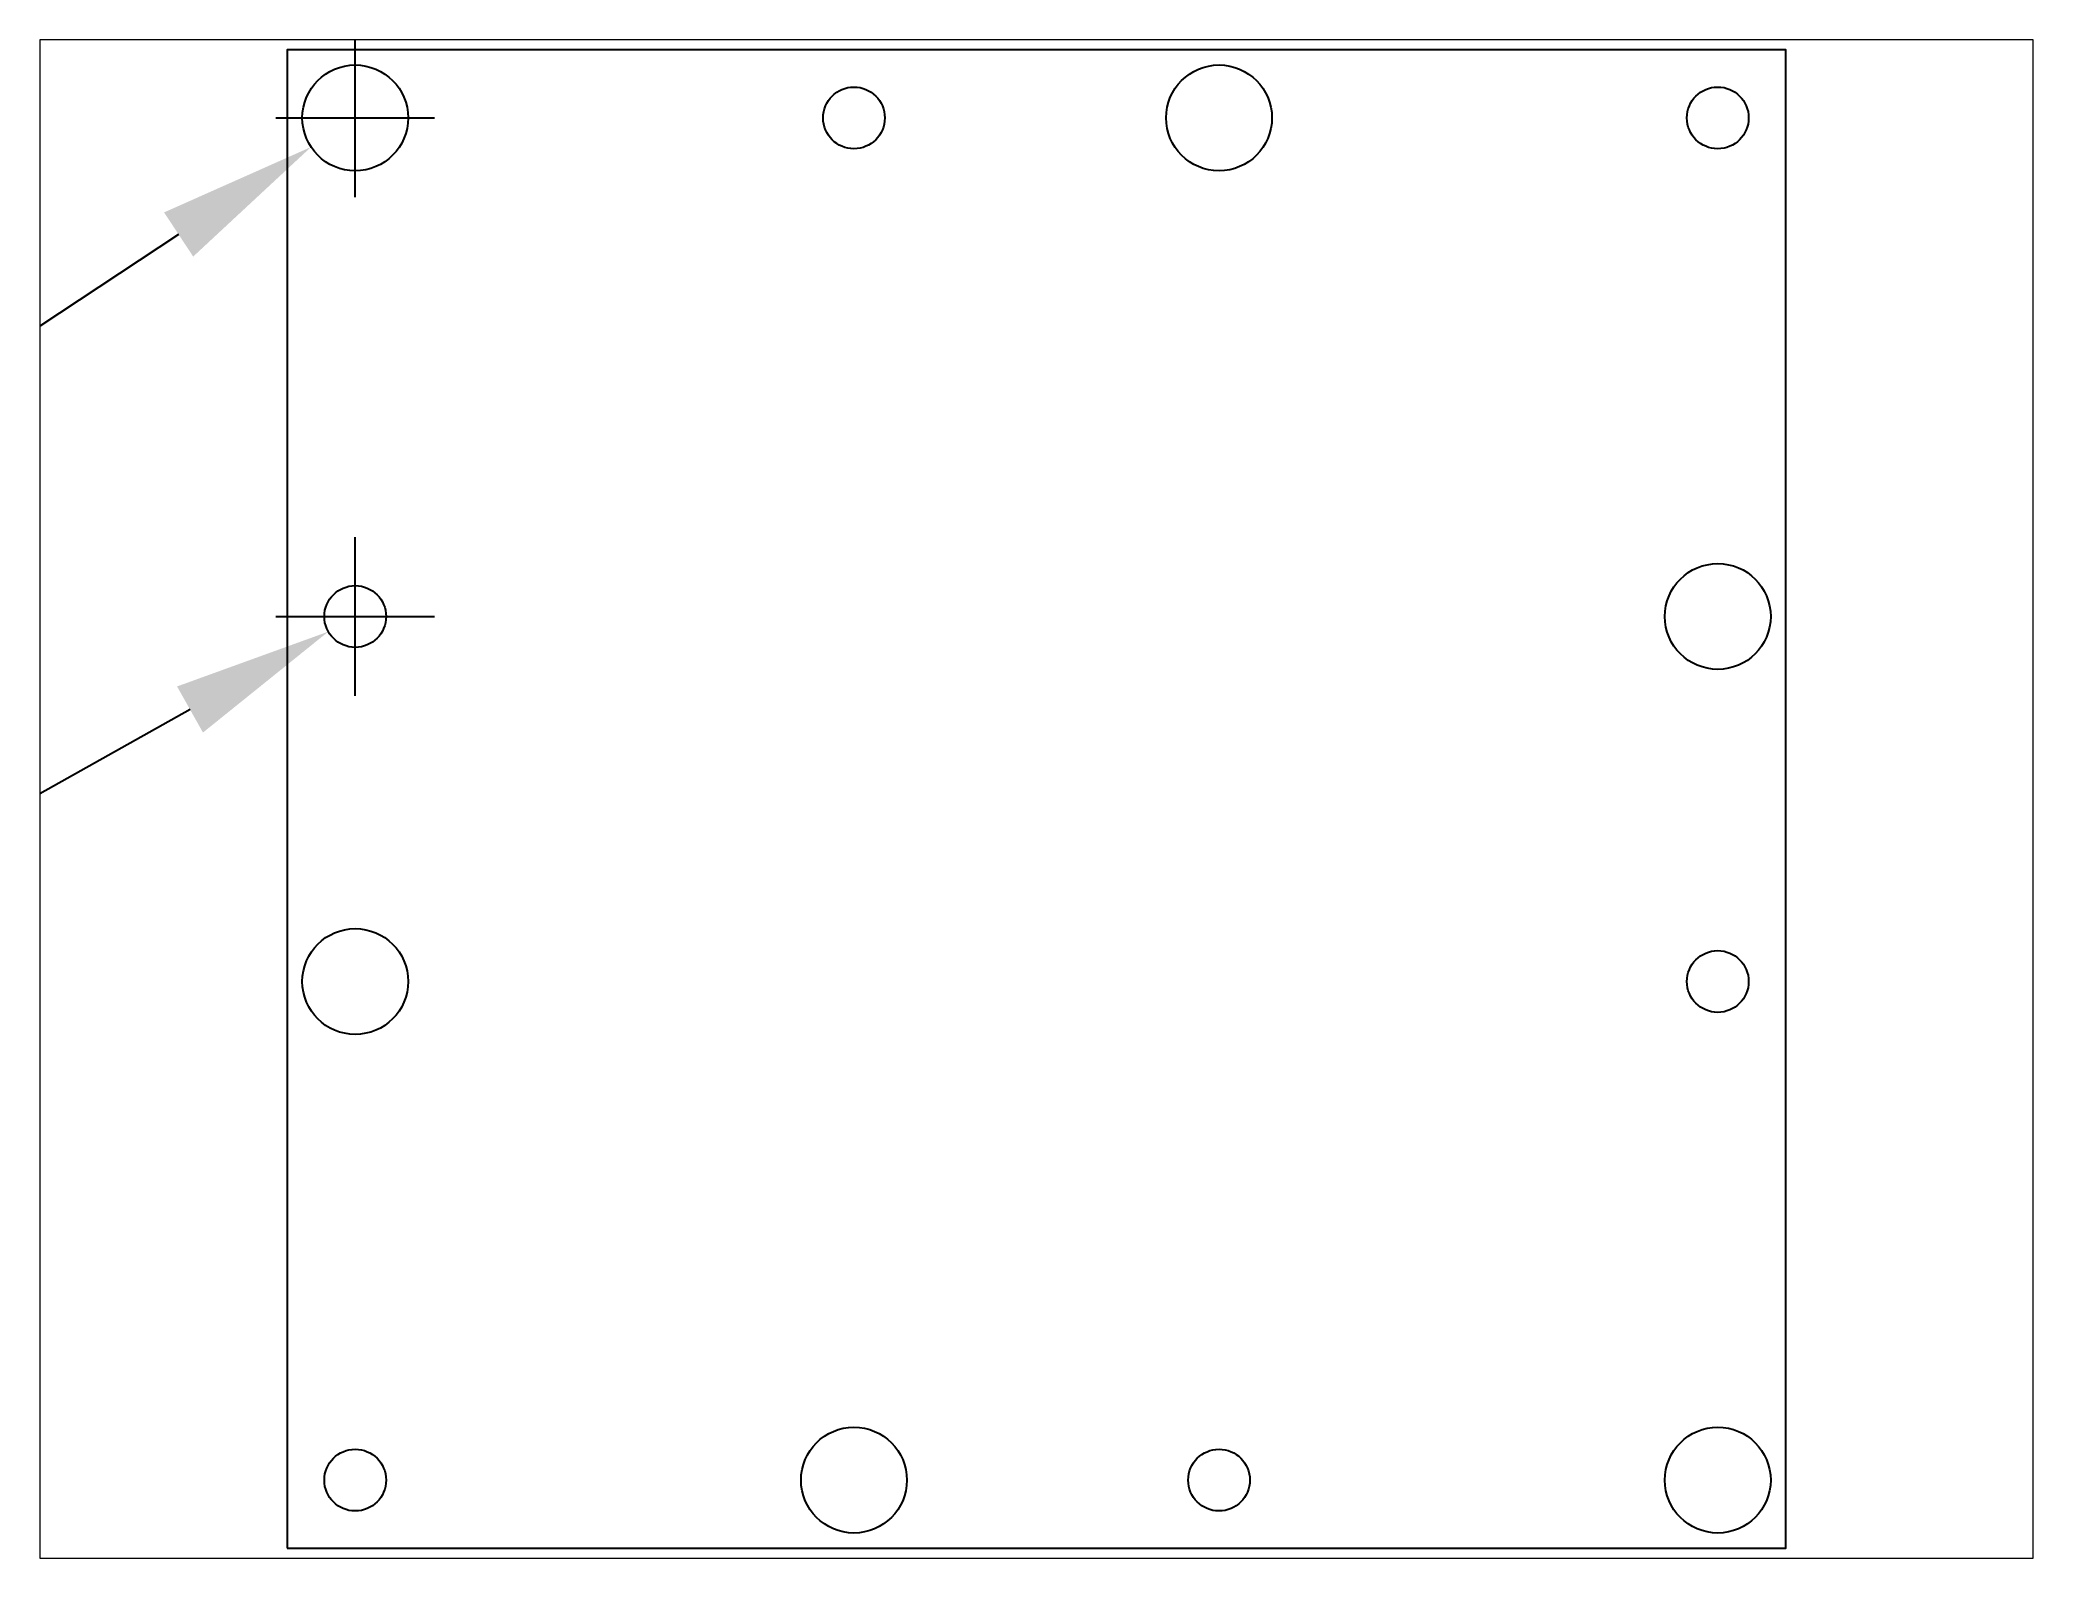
# Paper-space layout 'Layout2' of a CAD drawing. Header units: inches. Extents: x 1.05 to 9.45, y 0.8 to 7.2.
# The model-space entities are those that its viewports show. They can reach past a viewport. Long polylines and large blocks are cut down to what shows.
import ezdxf

# ---------------------------------------------------------------- set-up
doc = ezdxf.new("R2010")
doc.units = ezdxf.units.IN
doc.header["$LTSCALE"] = 0.01
doc.header["$MEASUREMENT"] = 0
doc.styles.get("Standard").update_dxf_attribs({"font": 'arial.ttf'})
doc.dimstyles.get("Standard").update_dxf_attribs({"dimtxt": 0.18, "dimasz": 0.18, "dimexe": 0.18, "dimexo": 0.0625, "dimgap": 0.09, "dimtad": 0, "dimtih": 1, "dimtoh": 1, "dimdec": 4, "dimzin": 0, "dimdsep": 46, "dimtxsty": 'Standard', "dimcen": 0.09, "dimadec": 0, "dimazin": 0, "dimtfac": 1, "dimtdec": 4, "dimtofl": 0, "dimtmove": 0, "dimatfit": 2, "dimfxl": 1, "dimtolj": 1, "dimtzin": 0, "dimarcsym": 0})

# ---------------------------------------------------------------- blocks, each defined once
blk = doc.blocks.new('*D1')
at = {"color": 0, "lineweight": -2, "transparency": 16777216}
for p, q in [((-0.7727, 0.6827), (-0.7727, 0.8627)), ((-0.8627, 0.7727), (-0.6827, 0.7727)), ((-0.973, 0.6405), (-1.2607, 0.4504)), ((-1.2607, 0.4504), (-1.4407, 0.4504))]:
    blk.add_line(p, q, dxfattribs=at)
at = {"color": 0, "transparency": 16777216}
blk.add_solid([(-0.9895, 0.6655), (-0.9565, 0.6154), (-0.8228, 0.7397)], dxfattribs=at)
at = {"layer": 'Defpoints', "color": 0, "transparency": 16777216}
for p in [(-0.7227, 0.8058), (-0.8228, 0.7397)]:
    blk.add_point(p, dxfattribs=at)
at = {"color": 0, "transparency": 16777216, "insert": (-1.8858, 0.4504), "char_height": 0.18, "attachment_point": 5}
blk.add_mtext('\\A1;{\\H0.55556x;∅0.1200 x6}', dxfattribs=at)
blk = doc.blocks.new('*D3')
at = {"color": 0, "lineweight": -2, "transparency": 16777216}
for p, q in [((-0.7727, 0.1171), (-0.7727, 0.2971)), ((-0.8627, 0.2071), (-0.6827, 0.2071)), ((-0.9601, 0.1016), (-1.277, -0.0769)), ((-1.277, -0.0769), (-1.457, -0.0769))]:
    blk.add_line(p, q, dxfattribs=at)
at = {"color": 0, "transparency": 16777216}
blk.add_solid([(-0.9748, 0.1277), (-0.9454, 0.0754), (-0.8032, 0.1899)], dxfattribs=at)
at = {"layer": 'Defpoints', "color": 0, "transparency": 16777216}
for p in [(-0.7422, 0.2242), (-0.8032, 0.1899)]:
    blk.add_point(p, dxfattribs=at)
at = {"color": 0, "transparency": 16777216, "insert": (-1.9022, -0.0769), "char_height": 0.18, "attachment_point": 5}
blk.add_mtext('\\A1;{\\H0.55556x;∅0.0700 x6}', dxfattribs=at)
blk = doc.blocks.new('*D4')
at = {"color": 0, "lineweight": -2, "ltscale": 0.01, "transparency": 16777216}
for p, q in [((-0.85, 0.9125), (-0.85, 1.6259)), ((0.85, 0.9125), (0.85, 1.6259)), ((-0.67, 1.4459), (-0.2927, 1.4459)), ((0.67, 1.4459), (0.2927, 1.4459))]:
    blk.add_line(p, q, dxfattribs=at)
at = {"color": 0, "ltscale": 0.01, "transparency": 16777216}
for points in [[(-0.67, 1.4759), (-0.67, 1.4159), (-0.85, 1.4459)], [(0.67, 1.4759), (0.67, 1.4159), (0.85, 1.4459)]]:
    blk.add_solid(points, dxfattribs=at)
at = {"layer": 'Defpoints', "color": 0, "ltscale": 0.01, "transparency": 16777216}
for p in [(0.85, 1.4459), (-0.85, 0.85), (0.85, 0.85)]:
    blk.add_point(p, dxfattribs=at)
at = {"color": 0, "ltscale": 0.01, "transparency": 16777216, "insert": (0, 1.4459), "char_height": 0.18, "attachment_point": 5}
blk.add_mtext('\\A1;{\\H0.55556x;1.7000}', dxfattribs=at)

msp = doc.modelspace()

# ---------------------------------------------------------------- linework, layer by layer
msp.add_lwpolyline([(-0.85, -0.85), (0.85, -0.85), (0.85, 0.85), (-0.85, 0.85)], close=True)
for centre, radius in [((-0.77274, 0.77274), 0.06), ((0.20706, 0.77274), 0.06), ((-0.20706, 0.77274), 0.035), ((0.77274, 0.77274), 0.035), ((0.77274, 0.20706), 0.06), ((-0.77274, 0.20706), 0.035), ((-0.77272, -0.20706), 0.06), ((0.77274, -0.20706), 0.035), ((-0.20706, -0.77274), 0.06), ((0.77274, -0.77274), 0.06), ((-0.77274, -0.77274), 0.035), ((0.20706, -0.77274), 0.035)]:
    msp.add_circle(centre, radius)

# ---------------------------------------------------------------- dimensions: what is measured, and where the dimension line sits
at = {"ltscale": 0.01}
dim = msp.add_linear_dim(base=(0.85, 1.44591), p1=(-0.85, 0.85), p2=(0.85, 0.85), text='{\\H0.55556x;<>}', dimstyle='Standard', dxfattribs=at)
dim.commit()
dim.dimension.update_dxf_attribs({"geometry": '*D4', "text_midpoint": (0, 1.44591)})
for p1, p2, text, picture, middle in [((-0.72268, 0.80581), (-0.8228, 0.73967), '{\\H0.55556x;<> x6}', '*D1', (-1.88578, 0.45045)), ((-0.74224, 0.22423), (-0.80324, 0.18989), '{\\H0.55556x;∅0.0700 x6}', '*D3', (-1.90216, -0.07695))]:
    dim = msp.add_diameter_dim_2p(p1=p1, p2=p2, text=text, dimstyle='Standard')
    dim.commit()
    dim.dimension.update_dxf_attribs({"geometry": picture, "text_midpoint": middle, "dimtype": 163})

psp = doc.layouts.new('Layout2')

# ---------------------------------------------------------------- viewports
at = {"layer": '0'}
psp.add_viewport(center=(5.25, 4), size=(8.4, 6.4), view_center_point=(0, 0), view_height=1.7225166, dxfattribs=at)

doc.saveas('drawing.dxf')
